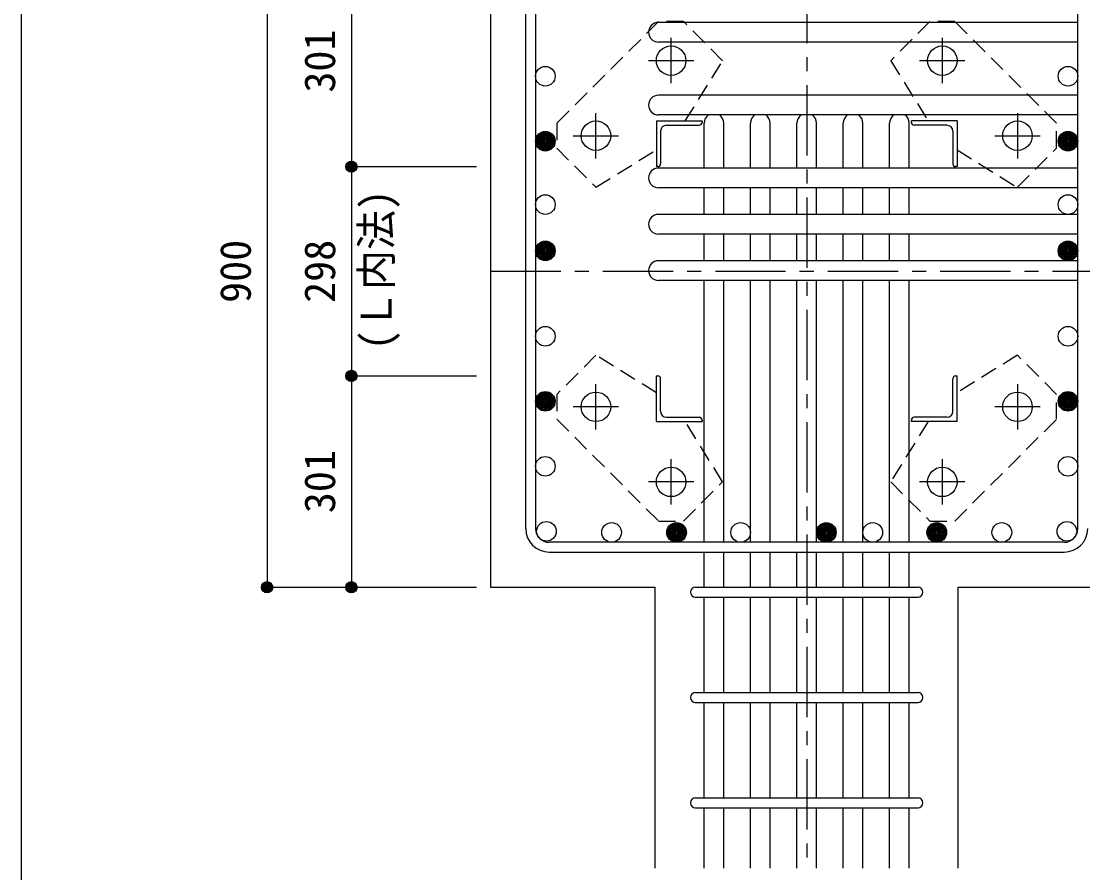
# Model space of a CAD drawing. Units: millimetres at full size, sheet at 1:20. Extents: x -3982 to 3969, y -2797 to 2801.
# Drawn here: x -3982 to -2471, y -1861 to -649 of the extents above; entities that cross this region are included whole.
import ezdxf
from ezdxf.enums import TextEntityAlignment as Align

# ---------------------------------------------------------------- set-up
doc = ezdxf.new("R2010")
doc.units = ezdxf.units.MM
doc.header["$LTSCALE"] = 20
doc.header["$PDMODE"] = 32
doc.header["$PDSIZE"] = 10
doc.linetypes.add('CHAIN1', pattern=[8, 5, -1, 1, -1])
doc.linetypes.add('DASHED1', pattern=[1.8, 1.2, -0.6])
for name, color, linetype in [('6-1_躯体線', 2, 'Continuous'), ('6-2_A.Bolt_', 4, 'Continuous'), ('6-3_柱型主筋', 4, 'Continuous'), ('6-4_フープ', 7, 'Continuous'), ('6-5_梁主筋', 7, 'Continuous'), ('6-6_S.T.P.', 7, 'Continuous'), ('6-9_プレート', 4, 'DASHED1'), ('6-D_寸法', 4, 'Continuous'), ('F-0_枠', 6, 'Continuous')]:
    doc.layers.add(name, color=color, linetype=linetype)
doc.styles.add('ＭＳ ゴシック', font='')
doc.styles.get('ＭＳ ゴシック').set_extended_font_data('MS Gothic')

msp = doc.modelspace()

# ---------------------------------------------------------------- linework, layer by layer
at = {"layer": '6-1_躯体線'}
for p, q in [((-3313.87, -554.67), (-3313.87, -1454.67)), ((-3313.87, -1454.67), (-3079.37, -1454.67)), ((-3079.37, -1854.67), (-3079.37, -1454.67))]:
    msp.add_line(p, q, dxfattribs=at)
msp.add_lwpolyline([(-2648.37, -1854.67), (-2648.37, -1454.67), (-2413.87, -1454.67)], dxfattribs=at)
at = {"layer": '6-2_A.Bolt_', "linetype": 'CHAIN1'}
for p, q in [((-3056.87, -736.87), (-3056.87, -672.37)), ((-2670.87, -672.37), (-2670.87, -736.87)), ((-3089.17, -704.67), (-3024.67, -704.67)), ((-2703.07, -704.67), (-2638.57, -704.67)), ((-3163.87, -843.87), (-3163.87, -779.37)), ((-2563.87, -779.37), (-2563.87, -843.87)), ((-3196.17, -811.67), (-3131.67, -811.67)), ((-2596.07, -811.67), (-2531.57, -811.67)), ((-3163.87, -1229.97), (-3163.87, -1165.47)), ((-2563.87, -1165.47), (-2563.87, -1229.97)), ((-3131.67, -1197.67), (-3196.17, -1197.67)), ((-2531.57, -1197.67), (-2596.07, -1197.67)), ((-3056.87, -1336.97), (-3056.87, -1272.47)), ((-2670.87, -1272.47), (-2670.87, -1336.97)), ((-3024.67, -1304.67), (-3089.17, -1304.67)), ((-2638.57, -1304.67), (-2703.07, -1304.67))]:
    msp.add_line(p, q, dxfattribs=at)
at = {"layer": '6-2_A.Bolt_'}
for p, q in [((-3077.87, -790.67), (-3012.87, -790.67)), ((-3077.87, -790.67), (-3077.87, -855.67)), ((-3063.37, -796.67), (-3016.87, -796.67)), ((-3012.87, -790.67), (-3012.87, -792.67)), ((-2649.87, -790.67), (-2714.87, -790.67)), ((-2714.87, -792.67), (-2714.87, -790.67)), ((-2664.37, -796.67), (-2710.87, -796.67)), ((-2649.87, -790.67), (-2649.87, -855.67)), ((-3071.87, -805.17), (-3071.87, -851.67)), ((-2655.87, -805.17), (-2655.87, -851.67)), ((-3075.87, -855.67), (-3077.87, -855.67)), ((-2649.87, -855.67), (-2651.87, -855.67)), ((-3077.87, -1153.67), (-3075.87, -1153.67)), ((-3077.87, -1218.67), (-3077.87, -1153.67)), ((-3071.87, -1204.17), (-3071.87, -1157.67)), ((-2655.87, -1204.17), (-2655.87, -1157.67)), ((-2651.87, -1153.67), (-2649.87, -1153.67)), ((-2649.87, -1218.67), (-2649.87, -1153.67)), ((-3077.87, -1218.67), (-3012.87, -1218.67)), ((-3063.37, -1212.67), (-3016.87, -1212.67)), ((-3012.87, -1216.67), (-3012.87, -1218.67)), ((-2714.87, -1218.67), (-2714.87, -1216.67)), ((-2649.87, -1218.67), (-2714.87, -1218.67)), ((-2664.37, -1212.67), (-2710.87, -1212.67))]:
    msp.add_line(p, q, dxfattribs=at)
at = {"layer": '6-2_A.Bolt_', "color": 3}
for centre in [(-3056.87, -704.67), (-2670.87, -704.67), (-3163.87, -811.67), (-2563.87, -811.67), (-3163.87, -1197.67), (-2563.87, -1197.67), (-3056.87, -1304.67), (-2670.87, -1304.67)]:
    msp.add_circle(centre, 21, dxfattribs=at)
at = {"layer": '6-2_A.Bolt_'}
for centre, radius, start, end in [((-3063.37, -805.17), 8.5, 90, 180), ((-3016.87, -792.67), 4, 270, 0), ((-2710.87, -792.67), 4, 180, 270), ((-2664.37, -805.17), 8.5, 0, 90), ((-3075.87, -851.67), 4, 270, 0), ((-2651.87, -851.67), 4, 180, 270), ((-3075.87, -1157.67), 4, 0, 90), ((-2651.87, -1157.67), 4, 90, 180), ((-3063.37, -1204.17), 8.5, 180, 270), ((-2664.37, -1204.17), 8.5, 270, 0), ((-3016.87, -1216.67), 4, 0, 90), ((-2710.87, -1216.67), 4, 90, 180)]:
    msp.add_arc(centre, radius, start, end, dxfattribs=at)
at = {"layer": '6-3_柱型主筋', "color": 3}
for centre in [(-3235.87, -726.88), (-2491.87, -726.88), (-3235.87, -819.48), (-2491.87, -819.48), (-3235.87, -909.67), (-2491.87, -909.67), (-3235.87, -975.67), (-2491.87, -975.67), (-3235.87, -1097.27), (-2491.87, -1097.27), (-3235.87, -1189.87), (-2491.87, -1189.87), (-3235.87, -1282.46), (-2491.87, -1282.46), (-3234.26, -1375.06), (-3141.66, -1376.67), (-3049.06, -1376.67), (-2957.87, -1376.67), (-2835.87, -1376.67), (-2769.87, -1376.67), (-2678.67, -1376.67), (-2586.08, -1376.67), (-2493.48, -1375.06)]:
    msp.add_circle(centre, 14, dxfattribs=at)
at = {"layer": '6-3_柱型主筋'}
for centre, radius in [((-3235.87, -819.48), 14), ((-3235.87, -819.48), 12.6), ((-3235.87, -819.48), 11.2), ((-3235.87, -819.48), 9.8), ((-3235.87, -819.48), 8.4), ((-3235.87, -819.48), 7), ((-3235.87, -819.48), 5.6), ((-3235.87, -819.48), 4.2), ((-2491.87, -819.48), 14), ((-2491.87, -819.48), 12.6), ((-2491.87, -819.48), 11.2), ((-2491.87, -819.48), 9.8), ((-2491.87, -819.48), 8.4), ((-2491.87, -819.48), 7), ((-2491.87, -819.48), 5.6), ((-2491.87, -819.48), 4.2), ((-3235.87, -819.48), 2.8), ((-3235.87, -819.48), 1.4), ((-2491.87, -819.48), 2.8), ((-2491.87, -819.48), 1.4), ((-3235.87, -975.67), 14), ((-3235.87, -975.67), 12.6), ((-3235.87, -975.67), 11.2), ((-3235.87, -975.67), 9.8), ((-2491.87, -975.67), 14), ((-2491.87, -975.67), 12.6), ((-2491.87, -975.67), 11.2), ((-2491.87, -975.67), 9.8), ((-3235.87, -975.67), 8.4), ((-3235.87, -975.67), 7), ((-3235.87, -975.67), 5.6), ((-3235.87, -975.67), 4.2), ((-3235.87, -975.67), 2.8), ((-3235.87, -975.67), 1.4), ((-2491.87, -975.67), 8.4), ((-2491.87, -975.67), 7), ((-2491.87, -975.67), 5.6), ((-2491.87, -975.67), 4.2), ((-2491.87, -975.67), 2.8), ((-2491.87, -975.67), 1.4), ((-3235.87, -1189.87), 14), ((-3235.87, -1189.87), 12.6), ((-2491.87, -1189.87), 14), ((-2491.87, -1189.87), 12.6), ((-3235.87, -1189.87), 11.2), ((-3235.87, -1189.87), 9.8), ((-3235.87, -1189.87), 8.4), ((-3235.87, -1189.87), 7), ((-3235.87, -1189.87), 5.6), ((-3235.87, -1189.87), 4.2), ((-3235.87, -1189.87), 2.8), ((-3235.87, -1189.87), 1.4), ((-2491.87, -1189.87), 11.2), ((-2491.87, -1189.87), 9.8), ((-2491.87, -1189.87), 8.4), ((-2491.87, -1189.87), 7), ((-2491.87, -1189.87), 5.6), ((-2491.87, -1189.87), 4.2), ((-2491.87, -1189.87), 2.8), ((-2491.87, -1189.87), 1.4), ((-3049.06, -1376.67), 14), ((-3049.06, -1376.67), 12.6), ((-3049.06, -1376.67), 11.2), ((-3049.06, -1376.67), 9.8), ((-3049.06, -1376.67), 8.4), ((-3049.06, -1376.67), 7), ((-3049.06, -1376.67), 5.6), ((-3049.06, -1376.67), 4.2), ((-3049.06, -1376.67), 2.8), ((-2835.87, -1376.67), 14), ((-2835.87, -1376.67), 12.6), ((-2835.87, -1376.67), 11.2), ((-2835.87, -1376.67), 9.8), ((-2835.87, -1376.67), 8.4), ((-2835.87, -1376.67), 7), ((-2835.87, -1376.67), 5.6), ((-2835.87, -1376.67), 4.2), ((-2835.87, -1376.67), 2.8), ((-2678.67, -1376.67), 14), ((-2678.67, -1376.67), 12.6), ((-2678.67, -1376.67), 11.2), ((-2678.67, -1376.67), 9.8), ((-2678.67, -1376.67), 8.4), ((-2678.67, -1376.67), 7), ((-2678.67, -1376.67), 5.6), ((-2678.67, -1376.67), 4.2), ((-2678.67, -1376.67), 2.8), ((-3049.06, -1376.67), 1.4), ((-2835.87, -1376.67), 1.4), ((-2678.67, -1376.67), 1.4)]:
    msp.add_circle(centre, radius, dxfattribs=at)
at = {"layer": '6-4_フープ'}
for p, q in [((-3263.87, -1371.17), (-3263.87, -638.17)), ((-3249.87, -638.17), (-3249.87, -1371.17)), ((-2477.87, -1371.17), (-2477.87, -638.17)), ((-2497.37, -1390.67), (-3230.37, -1390.67)), ((-3230.37, -1404.67), (-2497.37, -1404.67))]:
    msp.add_line(p, q, dxfattribs=at)
for centre, radius, start, end in [((-3230.37, -1371.17), 33.5, 180, 270), ((-3230.37, -1371.17), 19.5, 180, 270), ((-2497.37, -1371.17), 33.5, 270, 0), ((-2497.37, -1371.17), 19.5, 270, 0)]:
    msp.add_arc(centre, radius, start, end, dxfattribs=at)
at = {"layer": '6-5_梁主筋'}
for p, q in [((-2477.87, -650.28), (-3074.87, -650.28)), ((-2477.87, -678.28), (-3074.87, -678.28)), ((-2477.87, -753.98), (-3074.87, -753.98)), ((-2477.87, -781.98), (-3074.87, -781.98)), ((-3009.87, -857.67), (-3009.87, -793.67)), ((-2981.87, -857.67), (-2981.87, -793.67)), ((-2943.87, -857.67), (-2943.87, -793.67)), ((-2915.87, -857.67), (-2915.87, -793.67)), ((-2877.87, -857.67), (-2877.87, -793.67)), ((-2849.87, -857.67), (-2849.87, -793.67)), ((-2811.87, -857.67), (-2811.87, -793.67)), ((-2783.87, -857.67), (-2783.87, -793.67)), ((-2745.87, -857.67), (-2745.87, -793.67)), ((-2717.87, -857.67), (-2717.87, -793.67)), ((-2477.87, -857.67), (-3074.87, -857.67)), ((-2477.87, -885.67), (-3074.87, -885.67)), ((-3009.87, -923.67), (-3009.87, -885.67)), ((-2981.87, -923.67), (-2981.87, -885.67)), ((-2943.87, -923.67), (-2943.87, -885.67)), ((-2915.87, -923.67), (-2915.87, -885.67)), ((-2877.87, -923.67), (-2877.87, -885.67)), ((-2849.87, -923.67), (-2849.87, -885.67)), ((-2811.87, -923.67), (-2811.87, -885.67)), ((-2783.87, -923.67), (-2783.87, -885.67)), ((-2745.87, -923.67), (-2745.87, -885.67)), ((-2717.87, -923.67), (-2717.87, -885.67)), ((-2477.87, -923.67), (-3074.87, -923.67)), ((-2477.87, -951.67), (-3074.87, -951.67)), ((-3009.87, -989.67), (-3009.87, -951.67)), ((-2981.87, -989.67), (-2981.87, -951.67)), ((-2943.87, -989.67), (-2943.87, -951.67)), ((-2915.87, -989.67), (-2915.87, -951.67)), ((-2877.87, -989.67), (-2877.87, -951.67)), ((-2849.87, -989.67), (-2849.87, -951.67)), ((-2811.87, -989.67), (-2811.87, -951.67)), ((-2783.87, -989.67), (-2783.87, -951.67)), ((-2745.87, -989.67), (-2745.87, -951.67)), ((-2717.87, -989.67), (-2717.87, -951.67)), ((-2477.87, -989.67), (-3074.87, -989.67)), ((-2477.87, -1017.67), (-3074.87, -1017.67)), ((-3009.87, -1390.67), (-3009.87, -1017.67)), ((-2981.87, -1390.67), (-2981.87, -1017.67)), ((-2943.87, -1390.67), (-2943.87, -1017.67)), ((-2915.87, -1390.67), (-2915.87, -1017.67)), ((-2877.87, -1390.67), (-2877.87, -1017.67)), ((-2849.87, -1390.67), (-2849.87, -1017.67)), ((-2811.87, -1390.67), (-2811.87, -1017.67)), ((-2783.87, -1390.67), (-2783.87, -1017.67)), ((-2745.87, -1390.67), (-2745.87, -1017.67)), ((-2717.87, -1390.67), (-2717.87, -1017.67)), ((-3009.87, -1454.67), (-3009.87, -1404.67)), ((-2981.87, -1454.67), (-2981.87, -1404.67)), ((-2943.87, -1454.67), (-2943.87, -1404.67)), ((-2915.87, -1454.67), (-2915.87, -1404.67)), ((-2877.87, -1454.67), (-2877.87, -1404.67)), ((-2849.87, -1454.67), (-2849.87, -1404.67)), ((-2811.87, -1454.67), (-2811.87, -1404.67)), ((-2783.87, -1454.67), (-2783.87, -1404.67)), ((-2745.87, -1454.67), (-2745.87, -1404.67)), ((-2717.87, -1454.67), (-2717.87, -1404.67)), ((-3009.87, -1604.67), (-3009.87, -1468.67)), ((-2981.87, -1604.67), (-2981.87, -1468.67)), ((-2943.87, -1604.67), (-2943.87, -1468.67)), ((-2915.87, -1604.67), (-2915.87, -1468.67)), ((-2877.87, -1604.67), (-2877.87, -1468.67)), ((-2849.87, -1604.67), (-2849.87, -1468.67)), ((-2811.87, -1604.67), (-2811.87, -1468.67)), ((-2783.87, -1604.67), (-2783.87, -1468.67)), ((-2745.87, -1604.67), (-2745.87, -1468.67)), ((-2717.87, -1604.67), (-2717.87, -1468.67)), ((-3009.87, -1754.67), (-3009.87, -1618.67)), ((-2981.87, -1754.67), (-2981.87, -1618.67)), ((-2943.87, -1754.67), (-2943.87, -1618.67)), ((-2915.87, -1754.67), (-2915.87, -1618.67)), ((-2877.87, -1754.67), (-2877.87, -1618.67)), ((-2849.87, -1754.67), (-2849.87, -1618.67)), ((-2811.87, -1754.67), (-2811.87, -1618.67)), ((-2783.87, -1754.67), (-2783.87, -1618.67)), ((-2745.87, -1754.67), (-2745.87, -1618.67)), ((-2717.87, -1754.67), (-2717.87, -1618.67)), ((-3009.87, -1854.67), (-3009.87, -1768.67)), ((-2981.87, -1854.67), (-2981.87, -1768.67)), ((-2943.87, -1854.67), (-2943.87, -1768.67)), ((-2915.87, -1854.67), (-2915.87, -1768.67)), ((-2877.87, -1854.67), (-2877.87, -1768.67)), ((-2849.87, -1854.67), (-2849.87, -1768.67)), ((-2811.87, -1854.67), (-2811.87, -1768.67)), ((-2783.87, -1854.67), (-2783.87, -1768.67)), ((-2745.87, -1854.67), (-2745.87, -1768.67)), ((-2717.87, -1854.67), (-2717.87, -1768.67))]:
    msp.add_line(p, q, dxfattribs=at)
for centre, start, end in [((-3074.87, -664.28), 90, 270), ((-3074.87, -767.98), 90, 270), ((-2995.87, -793.67), 123.35035, 180), ((-2995.87, -793.67), 0, 56.64965), ((-2929.87, -793.67), 123.35035, 180), ((-2929.87, -793.67), 0, 56.64965), ((-2863.87, -793.67), 123.35035, 180), ((-2863.87, -793.67), 0, 56.64965), ((-2797.87, -793.67), 123.35035, 180), ((-2797.87, -793.67), 0, 56.64965), ((-2731.87, -793.67), 123.35035, 180), ((-2731.87, -793.67), 0, 56.64965), ((-3074.87, -871.67), 90, 270), ((-3074.87, -937.67), 90, 270), ((-3074.87, -1003.67), 90, 270)]:
    msp.add_arc(centre, 14, start, end, dxfattribs=at)
at = {"layer": '6-6_S.T.P.'}
for p, q in [((-3022.37, -1454.67), (-2705.37, -1454.67)), ((-3022.37, -1468.67), (-2705.37, -1468.67)), ((-3022.37, -1604.67), (-2705.37, -1604.67)), ((-3022.37, -1618.67), (-2705.37, -1618.67)), ((-3022.37, -1754.67), (-2705.37, -1754.67)), ((-3022.37, -1768.67), (-2705.37, -1768.67))]:
    msp.add_line(p, q, dxfattribs=at)
for centre, start, end in [((-3022.37, -1461.67), 90, 270), ((-3022.37, -1461.67), 90, 270), ((-3022.37, -1461.67), 90, 270), ((-3022.37, -1461.67), 90, 270), ((-2705.37, -1461.67), 270, 90), ((-2705.37, -1461.67), 270, 90), ((-2705.37, -1461.67), 270, 90), ((-2705.37, -1461.67), 270, 90), ((-3022.37, -1611.67), 90, 270), ((-2705.37, -1611.67), 270, 90), ((-3022.37, -1761.67), 90, 270), ((-2705.37, -1761.67), 270, 90)]:
    msp.add_arc(centre, 7, start, end, dxfattribs=at)
at = {"layer": '6-9_プレート'}
for p, q in [((-3036.87, -790.67), (-2983.47, -704.77)), ((-2649.87, -831.67), (-2563.97, -885.07)), ((-3077.87, -1177.67), (-3163.77, -1124.27)), ((-2690.87, -1218.67), (-2744.27, -1304.57))]:
    msp.add_line(p, q, dxfattribs=at)
for points in [[(-3074.67, -648.97), (-3219.67, -793.87), (-3219.67, -829.27), (-3163.77, -885.07), (-3077.87, -831.67)], [(-2983.47, -704.77), (-3039.27, -648.97), (-3074.67, -648.97)], [(-2508.17, -793.87), (-2653.07, -648.87), (-2688.47, -648.87), (-2744.27, -704.77), (-2690.87, -790.67)], [(-2563.97, -885.07), (-2508.17, -829.27), (-2508.17, -793.87)], [(-3163.77, -1124.27), (-3219.57, -1180.07), (-3219.57, -1215.47)], [(-2653.07, -1360.37), (-2508.07, -1215.47), (-2508.07, -1180.07), (-2563.97, -1124.27), (-2649.87, -1177.67)], [(-3219.57, -1215.47), (-3074.67, -1360.47), (-3039.27, -1360.47), (-2983.47, -1304.57), (-3036.87, -1218.67)], [(-2744.27, -1304.57), (-2688.47, -1360.37), (-2653.07, -1360.37)]]:
    msp.add_lwpolyline(points, dxfattribs=at)
at = {"layer": '6-D_寸法'}
for p, q in [((-3631.89, -554.67), (-3631.89, -1454.67)), ((-3511.89, -554.67), (-3511.89, -855.67)), ((-3511.89, -855.67), (-3333.87, -855.67)), ((-3511.89, -855.67), (-3511.89, -1153.67)), ((-3511.89, -1153.67), (-3333.87, -1153.67)), ((-3511.89, -1153.67), (-3511.89, -1454.67)), ((-3631.89, -1454.67), (-3511.89, -1454.67)), ((-3511.89, -1454.67), (-3333.87, -1454.67))]:
    msp.add_line(p, q, dxfattribs=at)
at = {"layer": '6-D_寸法', "linetype": 'CHAIN1'}
for p, q in [((-2863.87, -579.67), (-2863.87, -1854.67)), ((-3313.87, -1004.67), (-2413.87, -1004.67))]:
    msp.add_line(p, q, dxfattribs=at)
at = {"layer": '6-D_寸法'}
for centre, radius in [((-3511.89, -855.67), 8), ((-3511.89, -855.67), 7.2), ((-3511.89, -855.67), 6.4), ((-3511.89, -855.67), 5.6), ((-3511.89, -855.67), 4.8), ((-3511.89, -855.67), 4), ((-3511.89, -855.67), 3.2), ((-3511.89, -855.67), 2.4), ((-3511.89, -855.67), 1.6), ((-3511.89, -855.67), 0.8), ((-3511.89, -1153.67), 8), ((-3511.89, -1153.67), 7.2), ((-3511.89, -1153.67), 6.4), ((-3511.89, -1153.67), 5.6), ((-3511.89, -1153.67), 4.8), ((-3511.89, -1153.67), 4), ((-3511.89, -1153.67), 3.2), ((-3511.89, -1153.67), 2.4), ((-3511.89, -1153.67), 1.6), ((-3511.89, -1153.67), 0.8), ((-3631.89, -1454.67), 8), ((-3631.89, -1454.67), 7.2), ((-3631.89, -1454.67), 6.4), ((-3631.89, -1454.67), 5.6), ((-3631.89, -1454.67), 4.8), ((-3511.89, -1454.67), 8), ((-3511.89, -1454.67), 7.2), ((-3511.89, -1454.67), 6.4), ((-3511.89, -1454.67), 5.6), ((-3511.89, -1454.67), 4.8), ((-3631.89, -1454.67), 4), ((-3631.89, -1454.67), 3.2), ((-3631.89, -1454.67), 2.4), ((-3631.89, -1454.67), 1.6), ((-3631.89, -1454.67), 0.8), ((-3511.89, -1454.67), 4), ((-3511.89, -1454.67), 3.2), ((-3511.89, -1454.67), 2.4), ((-3511.89, -1454.67), 1.6), ((-3511.89, -1454.67), 0.8)]:
    msp.add_circle(centre, radius, dxfattribs=at)
at = {"layer": '6-D_寸法', "color": 7}
for p in [(-3511.89, -855.67), (-3511.89, -1153.67), (-3631.89, -1454.67), (-3511.89, -1454.67)]:
    msp.add_point(p, dxfattribs=at)
at = {"layer": 'F-0_枠'}
msp.add_line((-3981.92, 2800.77), (-3981.92, -2796.83), dxfattribs=at)

# ---------------------------------------------------------------- texts
at = {"layer": '6-D_寸法', "style": 'ＭＳ ゴシック'}
for s, p in [('301', (-3521.89, -750.17)), ('900', (-3641.89, -1049.67)), ('298', (-3521.89, -1049.67)), ('301', (-3521.89, -1349.17))]:
    msp.add_text(s, height=43.99, rotation=90, dxfattribs=at).set_placement(p, align=Align.BOTTOM_LEFT)
at = {"layer": '6-D_寸法', "style": 'ＭＳ ゴシック', "width": 0.95}
msp.add_text('(Ｌ内法)', height=43.99, rotation=90, dxfattribs=at).set_placement((-3441.41, -1116.77), align=Align.BOTTOM_LEFT)

doc.saveas('drawing.dxf')
